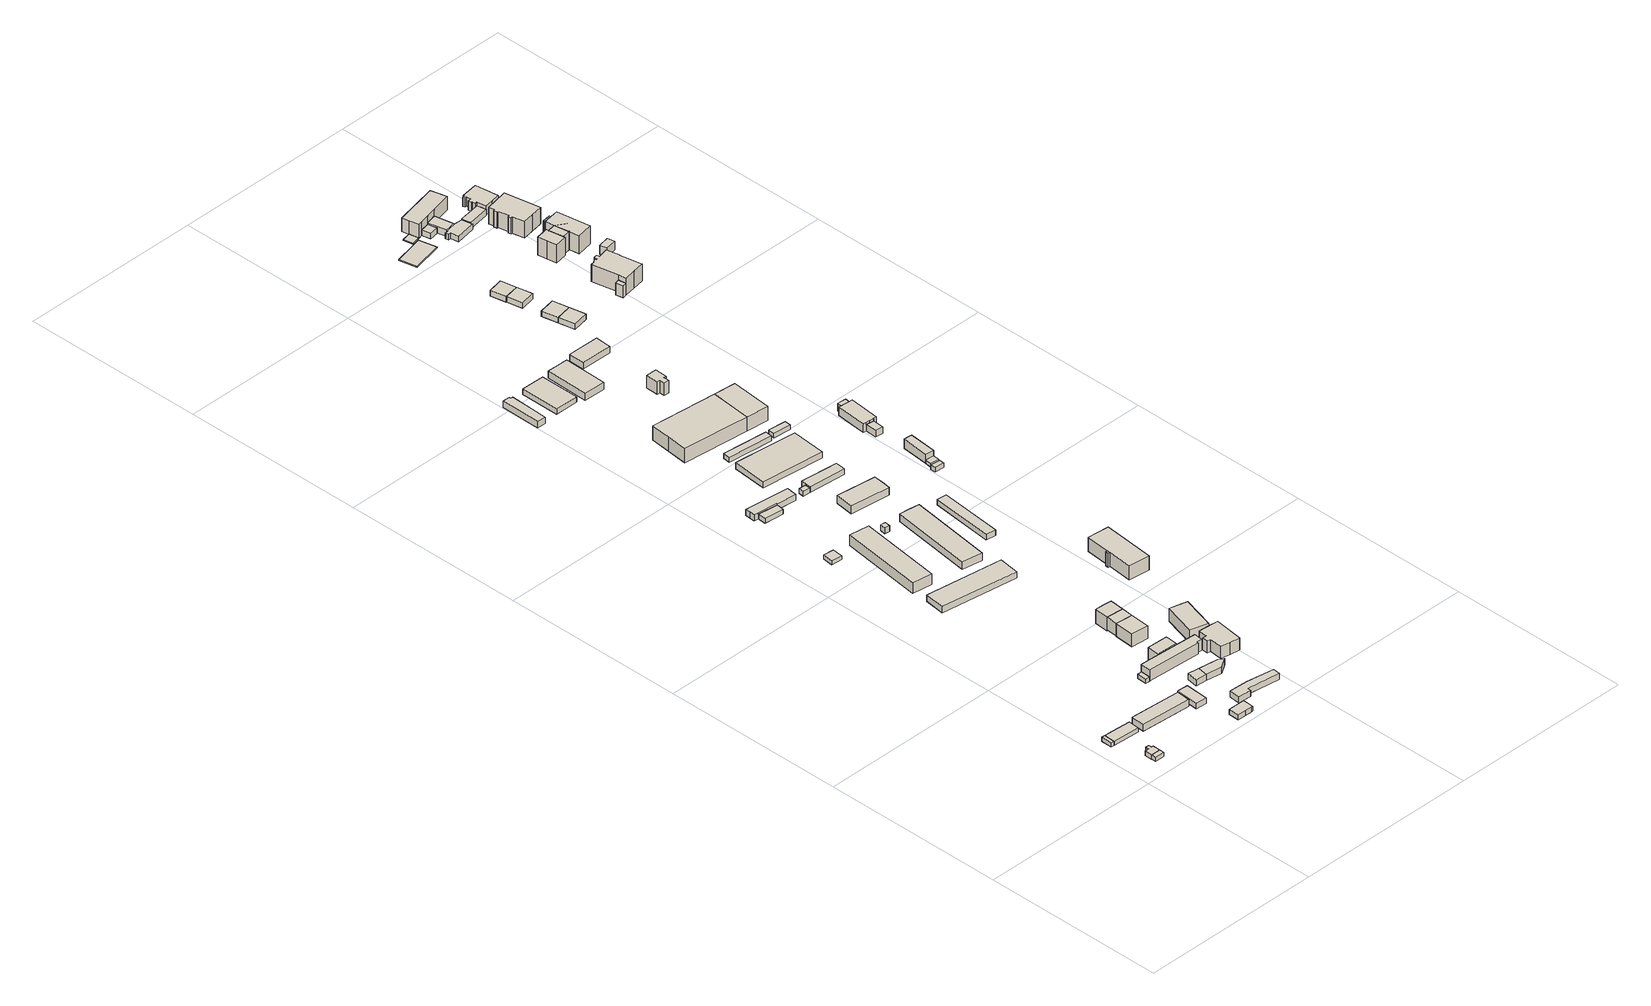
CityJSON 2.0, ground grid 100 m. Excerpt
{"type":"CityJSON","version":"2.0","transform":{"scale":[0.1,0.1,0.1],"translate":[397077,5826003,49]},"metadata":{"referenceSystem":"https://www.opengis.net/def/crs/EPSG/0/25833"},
"CityObjects":{
"building1":{"type":"Building","attributes":{"Gemeindeschluessel":"11000011","BezugspunktDach":"2200","function":"51009_1610","measuredHeight":2.27,"storeysAboveGround":0},"address":[{"country":"Germany","locality":"Berlin"}],"geometry":[{"type":"Solid","lod":"1","boundaries":[[[[0,1,2,3]],[[4,5,6,7]],[[4,7,3,2]],[[5,4,2,1]],[[6,5,1,0]],[[7,6,0,3]]]]}]},
"building2":{"type":"Building","attributes":{"Gemeindeschluessel":"11000011","BezugspunktDach":"2200","function":"51009_1610","measuredHeight":2.31,"storeysAboveGround":0},"address":[{"country":"Germany","locality":"Berlin"}],"geometry":[{"type":"Solid","lod":"1","boundaries":[[[[8,9,10,11]],[[12,13,14,15]],[[12,15,11,10]],[[13,12,10,9]],[[14,13,9,8]],[[15,14,8,11]]]]}]},
"building3":{"type":"Building","attributes":{"Gemeindeschluessel":"11000011","BezugspunktDach":"2200","function":"31001_2143","measuredHeight":2.49,"storeysAboveGround":1},"address":[{"country":"Germany","locality":"Berlin","thoroughfareNumber":"45 (3)","thoroughfareName":"Dorfstraße"}],"geometry":[{"type":"Solid","lod":"1","boundaries":[[[[9,16,17,18,19,20,21,10]],[[22,23,24,25,26,27,28,29]],[[22,29,10,21]],[[23,22,21,20]],[[24,23,20,19]],[[25,24,19,18]],[[26,25,18,17]],[[27,26,17,16]],[[28,27,16,9]],[[29,28,9,10]]]]}]},
"building4":{"type":"Building","attributes":{"Gemeindeschluessel":"11000011","BezugspunktDach":"2200","function":"31001_2143","measuredHeight":2.31,"storeysAboveGround":1},"address":[{"country":"Germany","locality":"Berlin","thoroughfareNumber":"44 (2)","thoroughfareName":"Dorfstraße"}],"geometry":[{"type":"Solid","lod":"1","boundaries":[[[[30,31,32,33,1,0]],[[5,34,35,36,37,6]],[[5,6,0,1]],[[34,5,1,33]],[[35,34,33,32]],[[36,35,32,31]],[[37,36,31,30]],[[6,37,30,0]]]]}]},
"building5":{"type":"Building","attributes":{"Gemeindeschluessel":"11000011","BezugspunktDach":"2200","function":"31001_2143","measuredHeight":3.73,"storeysAboveGround":1},"address":[{"country":"Germany","locality":"Berlin","thoroughfareNumber":"44 (1)","thoroughfareName":"Dorfstraße"}],"geometry":[{"type":"Solid","lod":"1","boundaries":[[[[38,39,40,41,42,43]],[[44,45,46,47,48,49]],[[44,49,43,42]],[[45,44,42,41]],[[46,45,41,40]],[[47,46,40,39]],[[48,47,39,38]],[[49,48,38,43]]]]}]},
"building6":{"type":"Building","attributes":{"Gemeindeschluessel":"11000011","BezugspunktDach":"2200","function":"31001_1010","measuredHeight":3.29,"storeysAboveGround":1},"address":[{"country":"Germany","locality":"Berlin","thoroughfareNumber":"44","thoroughfareName":"Dorfstraße"}],"geometry":[{"type":"Solid","lod":"1","boundaries":[[[[50,51,52,53]],[[54,55,56,57]],[[54,57,53,52]],[[55,54,52,51]],[[56,55,51,50]],[[57,56,50,53]]]]}]},
"building7":{"type":"Building","attributes":{"Gemeindeschluessel":"11000011","BezugspunktDach":"2200","function":"31001_2143","measuredHeight":2.68,"storeysAboveGround":1},"address":[{"country":"Germany","locality":"Berlin","thoroughfareNumber":"45 (2)","thoroughfareName":"Dorfstraße"}],"geometry":[{"type":"Solid","lod":"1","boundaries":[[[[58,59,60,61,62,63,64]],[[65,66,67,68,69,70,71]],[[65,71,64,63]],[[66,65,63,62]],[[67,66,62,61]],[[68,67,61,60]],[[69,68,60,59]],[[70,69,59,58]],[[71,70,58,64]]]]}]},
"building8":{"type":"Building","attributes":{"Gemeindeschluessel":"11000011","BezugspunktDach":"2200","function":"31001_2000","measuredHeight":2.3,"storeysAboveGround":1},"address":[{"country":"Germany","locality":"Berlin","thoroughfareNumber":"43 (4)","thoroughfareName":"Dorfstraße"}],"geometry":[{"type":"Solid","lod":"1","boundaries":[[[[72,73,74,75]],[[76,77,78,79]],[[76,79,75,74]],[[77,76,74,73]],[[78,77,73,72]],[[79,78,72,75]]]]}]},
"building9":{"type":"Building","attributes":{"Gemeindeschluessel":"11000011","BezugspunktDach":"2200","function":"31001_2120","measuredHeight":3.54,"storeysAboveGround":1},"address":[{"country":"Germany","locality":"Berlin","thoroughfareNumber":"43 (3)","thoroughfareName":"Dorfstraße"}],"geometry":[{"type":"Solid","lod":"1","boundaries":[[[[80,81,82,83]],[[84,85,86,87]],[[84,87,83,82]],[[85,84,82,81]],[[86,85,81,80]],[[87,86,80,83]]]]}]},
"building10":{"type":"Building","attributes":{"Gemeindeschluessel":"11000011","BezugspunktDach":"2200","function":"31001_2143","measuredHeight":3.35,"storeysAboveGround":1},"address":[{"country":"Germany","locality":"Berlin","thoroughfareNumber":"45 (1)","thoroughfareName":"Dorfstraße"}],"geometry":[{"type":"Solid","lod":"1","boundaries":[[[[88,89,90,91,92,93,94]],[[95,96,97,98,99,100,101]],[[95,101,94,93]],[[96,95,93,92]],[[97,96,92,91]],[[98,97,91,90]],[[99,98,90,89]],[[100,99,89,88]],[[101,100,88,94]]]]}]},
"building11":{"type":"Building","attributes":{"Gemeindeschluessel":"11000011","BezugspunktDach":"2200","function":"31001_2120","measuredHeight":6.22,"storeysAboveGround":1},"address":[{"country":"Germany","locality":"Berlin","thoroughfareNumber":"43 (1)","thoroughfareName":"Dorfstraße"}],"geometry":[{"type":"Solid","lod":"1","boundaries":[[[[102,103,104,105,106,107,108,109]],[[110,111,112,113,114,115,116,117]],[[110,117,109,108]],[[111,110,108,107]],[[112,111,107,106]],[[113,112,106,105]],[[114,113,105,104]],[[115,114,104,103]],[[116,115,103,102]],[[117,116,102,109]]]]}]},
"building12":{"type":"Building","attributes":{"Gemeindeschluessel":"11000011","BezugspunktDach":"2200","function":"31001_2120","measuredHeight":3.52,"storeysAboveGround":1},"address":[{"country":"Germany","locality":"Berlin","thoroughfareNumber":"43 (2)","thoroughfareName":"Dorfstraße"}],"geometry":[{"type":"Solid","lod":"1","boundaries":[[[[118,119,120,81,80]],[[85,121,122,123,86]],[[85,86,80,81]],[[121,85,81,120]],[[122,121,120,119]],[[123,122,119,118]],[[86,123,118,80]]]]}]},
"building13":{"type":"Building","attributes":{"Gemeindeschluessel":"11000011","BezugspunktDach":"2200","function":"31001_2143","measuredHeight":6.61,"storeysAboveGround":2},"address":[{"country":"Germany","locality":"Berlin","thoroughfareNumber":"42D (1)","thoroughfareName":"Dorfstraße"}],"geometry":[{"type":"Solid","lod":"1","boundaries":[[[[124,125,126,127]],[[128,129,130,131]],[[128,131,127,126]],[[129,128,126,125]],[[130,129,125,124]],[[131,130,124,127]]]]}]},
"building14":{"type":"Building","attributes":{"Gemeindeschluessel":"11000011","BezugspunktDach":"2200","function":"31001_2463","measuredHeight":2.2,"storeysAboveGround":1},"address":[{"country":"Germany","locality":"Berlin","thoroughfareNumber":"2 (3)","thoroughfareName":"Märchenweg"}],"geometry":[{"type":"Solid","lod":"1","boundaries":[[[[132,133,134,135]],[[136,137,138,139]],[[136,139,135,134]],[[137,136,134,133]],[[138,137,133,132]],[[139,138,132,135]]]]}]},
"building15":{"type":"Building","attributes":{"Gemeindeschluessel":"11000011","BezugspunktDach":"2200","function":"31001_1010","measuredHeight":9.11,"storeysAboveGround":2},"address":[{"country":"Germany","locality":"Berlin","thoroughfareNumber":"42B","thoroughfareName":"Dorfstraße"}],"geometry":[{"type":"Solid","lod":"1","boundaries":[[[[140,141,142,143,144]],[[145,146,147,148,149]],[[145,149,144,143]],[[146,145,143,142]],[[147,146,142,141]],[[148,147,141,140]],[[149,148,140,144]]]]}]},
"building16":{"type":"Building","attributes":{"Gemeindeschluessel":"11000011","BezugspunktDach":"2200","function":"31001_2120","measuredHeight":6.55,"storeysAboveGround":1},"address":[{"country":"Germany","locality":"Berlin","thoroughfareNumber":"2 (2)","thoroughfareName":"Märchenweg"}],"geometry":[{"type":"Solid","lod":"1","boundaries":[[[[150,151,152,153,154]],[[155,156,157,158,159]],[[155,159,154,153]],[[156,155,153,152]],[[157,156,152,151]],[[158,157,151,150]],[[159,158,150,154]]]]}]},
"building17":{"type":"Building","attributes":{"Gemeindeschluessel":"11000011","BezugspunktDach":"2200","function":"31001_2120","measuredHeight":3.65,"storeysAboveGround":1},"address":[{"country":"Germany","locality":"Berlin","thoroughfareNumber":"2 (4)","thoroughfareName":"Märchenweg"}],"geometry":[{"type":"Solid","lod":"1","boundaries":[[[[160,161,162,163]],[[164,165,166,167]],[[164,167,163,162]],[[165,164,162,161]],[[166,165,161,160]],[[167,166,160,163]]]]}]},
"building18":{"type":"Building","attributes":{"Gemeindeschluessel":"11000011","BezugspunktDach":"2200","function":"31001_1010","measuredHeight":9.03,"storeysAboveGround":2},"address":[{"country":"Germany","locality":"Berlin","thoroughfareNumber":"42A","thoroughfareName":"Dorfstraße"}],"geometry":[{"type":"Solid","lod":"1","boundaries":[[[[141,168,169,170,143]],[[171,172,173,174,175]],[[171,175,143,170]],[[172,171,170,169]],[[173,172,169,168]],[[174,173,168,141]],[[175,174,141,143]]]]}]},
"building19":{"type":"Building","attributes":{"Gemeindeschluessel":"11000011","BezugspunktDach":"2200","function":"31001_1010","measuredHeight":9.84,"storeysAboveGround":2},"address":[{"country":"Germany","locality":"Berlin","thoroughfareNumber":"42","thoroughfareName":"Dorfstraße"}],"geometry":[{"type":"Solid","lod":"1","boundaries":[[[[168,176,177,178,170]],[[179,180,181,182,183]],[[179,183,170,178]],[[180,179,178,177]],[[181,180,177,176]],[[182,181,176,168]],[[183,182,168,170]]]]}]},
"building20":{"type":"Building","attributes":{"Gemeindeschluessel":"11000011","BezugspunktDach":"2200","function":"31001_1010","measuredHeight":9.7,"storeysAboveGround":1},"address":[{"country":"Germany","locality":"Berlin","thoroughfareNumber":"43","thoroughfareName":"Dorfstraße"}],"geometry":[{"type":"Solid","lod":"1","boundaries":[[[[184,185,186,187,188,189,190,191,192,193]],[[194,195,196,197,198,199,200,201,202,203]],[[194,203,193,192]],[[195,194,192,191]],[[196,195,191,190]],[[197,196,190,189]],[[198,197,189,188]],[[199,198,188,187]],[[200,199,187,186]],[[201,200,186,185]],[[202,201,185,184]],[[203,202,184,193]]]]}]},
"building21":{"type":"Building","attributes":{"Gemeindeschluessel":"11000011","function":"31001_2723"},"address":[{"country":"Germany","locality":"Berlin","thoroughfareNumber":"1 (2)","thoroughfareName":"Märchenweg"}],"children":["building21-1","building21-2"]},
"building21-1":{"type":"BuildingPart","attributes":{"BezugspunktDach":"2200","measuredHeight":3.83,"storeysAboveGround":1},"parents":["building21"],"geometry":[{"type":"MultiSurface","lod":"1","boundaries":[[[204,205,206,207,208,209,210,211,212]],[[213,214,215,216,217,218,219,220,221]],[[213,221,212,211]],[[214,213,211,210]],[[215,214,210,209]],[[216,215,209,208]],[[217,216,208,207]],[[218,217,207,206]],[[219,218,206,205]],[[222,223,205,204]],[[221,220,204,212]],[[220,219,223,222]]]}]},
"building21-2":{"type":"BuildingPart","attributes":{"BezugspunktDach":"2200","measuredHeight":2.65,"storeysAboveGround":1},"parents":["building21"],"geometry":[{"type":"Solid","lod":"1","boundaries":[[[[224,225,223,222,226]],[[220,219,218,227,228]],[[220,228,226,222]],[[218,219,223,225]],[[227,218,225,224]],[[228,227,224,226]],[[219,220,222,223]]]]}]},
"building22":{"type":"Building","attributes":{"Gemeindeschluessel":"11000011","BezugspunktDach":"2200","function":"31001_1010","measuredHeight":9.34,"storeysAboveGround":1},"address":[{"country":"Germany","locality":"Berlin","thoroughfareNumber":"42C, 42D","thoroughfareName":"Dorfstraße"}],"geometry":[{"type":"Solid","lod":"1","boundaries":[[[[229,230,231,232,233]],[[234,235,236,237,238]],[[234,238,233,232]],[[235,234,232,231]],[[236,235,231,230]],[[237,236,230,229]],[[238,237,229,233]]]]}]},
"building23":{"type":"Building","attributes":{"Gemeindeschluessel":"11000011","BezugspunktDach":"2200","function":"31001_2000","measuredHeight":3.2,"storeysAboveGround":1},"address":[{"country":"Germany","locality":"Berlin","thoroughfareNumber":"2 (1)","thoroughfareName":"Märchenweg"}],"geometry":[{"type":"Solid","lod":"1","boundaries":[[[[239,240,241,242]],[[243,244,245,246]],[[243,246,242,241]],[[244,243,241,240]],[[245,244,240,239]],[[246,245,239,242]]]]}]},
"building24":{"type":"Building","attributes":{"Gemeindeschluessel":"11000011","BezugspunktDach":"2200","function":"31001_2000","measuredHeight":3.62,"storeysAboveGround":1},"address":[{"country":"Germany","locality":"Berlin","thoroughfareNumber":"38D (4)","thoroughfareName":"Dorfstraße"}],"geometry":[{"type":"Solid","lod":"1","boundaries":[[[[247,248,249,250,251,252]],[[253,254,255,256,257,258]],[[253,258,252,251]],[[254,253,251,250]],[[255,254,250,249]],[[256,255,249,248]],[[257,256,248,247]],[[258,257,247,252]]]]}]},
"building25":{"type":"Building","attributes":{"Gemeindeschluessel":"11000011","BezugspunktDach":"2200","function":"31001_2143","measuredHeight":5.04,"storeysAboveGround":1},"address":[{"country":"Germany","locality":"Berlin","thoroughfareNumber":"2","thoroughfareName":"Märchenweg"}],"geometry":[{"type":"Solid","lod":"1","boundaries":[[[[259,260,261,262,263]],[[264,265,266,267,268]],[[264,268,263,262]],[[265,264,262,261]],[[266,265,261,260]],[[267,266,260,259]],[[268,267,259,263]]]]}]},
"building26":{"type":"Building","attributes":{"Gemeindeschluessel":"11000011","BezugspunktDach":"2200","function":"31001_2050","measuredHeight":5.05,"storeysAboveGround":1},"address":[{"country":"Germany","locality":"Berlin","thoroughfareNumber":"3","thoroughfareName":"Märchenweg"}],"geometry":[{"type":"Solid","lod":"1","boundaries":[[[[269,270,271,272,273]],[[274,275,276,277,278]],[[274,278,273,272]],[[275,274,272,271]],[[276,275,271,270]],[[277,276,270,269]],[[278,277,269,273]]]]}]},
"building27":{"type":"Building","attributes":{"Gemeindeschluessel":"11000011","function":"31001_2723"},"address":[{"country":"Germany","locality":"Berlin","thoroughfareNumber":"1","thoroughfareName":"Märchenweg"}],"children":["building27-1","building27-2"]},
"building27-1":{"type":"BuildingPart","attributes":{"BezugspunktDach":"2200","measuredHeight":3.87,"storeysAboveGround":1},"parents":["building27"],"geometry":[{"type":"MultiSurface","lod":"1","boundaries":[[[279,280,281,282,283]],[[284,285,286,287,288]],[[284,289,290,291,288,283,282]],[[285,284,282,281]],[[286,285,281,280]],[[287,286,280,279]],[[288,287,279,283]],[[288,291,290,289]]]}]},
"building27-2":{"type":"BuildingPart","attributes":{"BezugspunktDach":"2200","measuredHeight":2.64,"storeysAboveGround":1},"parents":["building27"],"geometry":[{"type":"Solid","lod":"1","boundaries":[[[[291,290,292,293]],[[294,289,288,295]],[[294,295,293,292]],[[289,294,292,290]],[[295,288,291,293]],[[288,289,290,291]]]]}]},
"building28":{"type":"Building","attributes":{"Gemeindeschluessel":"11000011","BezugspunktDach":"2200","function":"31001_2000","measuredHeight":3,"storeysAboveGround":1},"address":[{"country":"Germany","locality":"Berlin","thoroughfareNumber":"38D (3)","thoroughfareName":"Dorfstraße"}],"geometry":[{"type":"Solid","lod":"1","boundaries":[[[[296,297,298,299]],[[300,301,302,303]],[[300,303,299,298]],[[301,300,298,297]],[[302,301,297,296]],[[303,302,296,299]]]]}]},
"building29":{"type":"Building","attributes":{"Gemeindeschluessel":"11000011","BezugspunktDach":"2200","function":"31001_2463","measuredHeight":3.05,"storeysAboveGround":1},"address":[{"country":"Germany","locality":"Berlin","thoroughfareNumber":"40B (1)","thoroughfareName":"Dorfstraße"}],"geometry":[{"type":"Solid","lod":"1","boundaries":[[[[304,305,306,307]],[[308,309,310,311]],[[308,311,307,306]],[[309,308,306,305]],[[310,309,305,304]],[[311,310,304,307]]]]}]},
"building30":{"type":"Building","attributes":{"Gemeindeschluessel":"11000011","BezugspunktDach":"2200","function":"31001_2724","measuredHeight":4.41,"storeysAboveGround":1},"address":[{"country":"Germany","locality":"Berlin","thoroughfareNumber":"1 (3)","thoroughfareName":"Märchenweg"}],"geometry":[{"type":"Solid","lod":"1","boundaries":[[[[312,313,314,315]],[[316,317,318,319]],[[316,319,315,314]],[[317,316,314,313]],[[318,317,313,312]],[[319,318,312,315]]]]}]},
"building31":{"type":"Building","attributes":{"Gemeindeschluessel":"11000011","BezugspunktDach":"2200","function":"31001_2724","measuredHeight":2.92,"storeysAboveGround":1},"address":[{"country":"Germany","locality":"Berlin","thoroughfareNumber":"1 (5)","thoroughfareName":"Märchenweg"}],"geometry":[{"type":"Solid","lod":"1","boundaries":[[[[320,321,322,323]],[[324,325,326,327]],[[324,327,323,322]],[[325,324,322,321]],[[326,325,321,320]],[[327,326,320,323]]]]}]},
"building32":{"type":"Building","attributes":{"Gemeindeschluessel":"11000011","function":"31001_1010"},"address":[{"country":"Germany","locality":"Berlin","thoroughfareNumber":"41, 41A","thoroughfareName":"Dorfstraße"}],"children":["building32-1","building32-2"]},
"building32-1":{"type":"BuildingPart","attributes":{"BezugspunktDach":"2200","measuredHeight":7.97,"storeysAboveGround":2},"parents":["building32"],"geometry":[{"type":"MultiSurface","lod":"1","boundaries":[[[328,329,330,331,332,333]],[[334,335,336,337,338,339]],[[334,339,333,332]],[[335,334,332,334,335,331]],[[336,335,331,330]],[[337,336,330,329]],[[338,337,329,328]],[[339,338,328,333]]]}]},
"building32-2":{"type":"BuildingPart","attributes":{"BezugspunktDach":"2200","measuredHeight":7.93,"storeysAboveGround":2},"parents":["building32"],"geometry":[{"type":"Solid","lod":"1","boundaries":[[[[332,331,340,341]],[[342,335,334,343]],[[342,343,341,340]],[[335,342,340,331]],[[343,334,332,341]],[[335,331,332,334]]]]}]},
"building33":{"type":"Building","attributes":{"Gemeindeschluessel":"11000011","function":"31001_2724"},"address":[{"country":"Germany","locality":"Berlin","thoroughfareNumber":"1 (1)","thoroughfareName":"Märchenweg"}],"children":["building33-1","building33-2"]},
"building33-1":{"type":"BuildingPart","attributes":{"BezugspunktDach":"2200","measuredHeight":10.53,"storeysAboveGround":2},"parents":["building33"],"geometry":[{"type":"MultiSurface","lod":"1","boundaries":[[[344,345,346,347,348]],[[349,350,351,352,353]],[[350,349,347,346]],[[351,350,346,345]],[[352,351,345,344]],[[353,352,344,348]],[[349,354,355,347]],[[353,348,355,354]]]}]},
"building33-2":{"type":"BuildingPart","attributes":{"BezugspunktDach":"2200","measuredHeight":10.54,"storeysAboveGround":2},"parents":["building33"],"geometry":[{"type":"MultiSurface","lod":"1","boundaries":[[[348,355,347,356,357,358]],[[359,360,349,354,353,361]],[[359,361,358,357]],[[360,359,357,356]],[[349,360,356,347]],[[353,354,355,354,353,348]],[[361,353,348,358]],[[354,349,347,355]]]}]},
"building34":{"type":"Building","attributes":{"Gemeindeschluessel":"11000011","BezugspunktDach":"2200","function":"31001_2000","measuredHeight":5.08,"storeysAboveGround":1},"address":[{"country":"Germany","locality":"Berlin","thoroughfareNumber":"38D (2)","thoroughfareName":"Dorfstraße"}],"geometry":[{"type":"Solid","lod":"1","boundaries":[[[[362,363,364,365,366]],[[367,368,369,370,371]],[[367,371,366,365]],[[368,367,365,364]],[[369,368,364,363]],[[370,369,363,362]],[[371,370,362,366]]]]}]},
"building35":{"type":"Building","attributes":{"Gemeindeschluessel":"11000011","BezugspunktDach":"2200","function":"31001_2724","measuredHeight":2.92,"storeysAboveGround":1},"address":[{"country":"Germany","locality":"Berlin","thoroughfareNumber":"1 (4)","thoroughfareName":"Märchenweg"}],"geometry":[{"type":"Solid","lod":"1","boundaries":[[[[372,373,374,375]],[[376,377,378,379]],[[376,379,375,374]],[[377,376,374,373]],[[378,377,373,372]],[[379,378,372,375]]]]}]},
"building36":{"type":"Building","attributes":{"name":"Kapelle","Gemeindeschluessel":"11000011","BezugspunktDach":"2200","function":"31001_3043","measuredHeight":6.95,"storeysAboveGround":1},"address":[{"country":"Germany","locality":"Berlin","thoroughfareNumber":"39 (1)","thoroughfareName":"Dorfstraße"}],"geometry":[{"type":"Solid","lod":"1","boundaries":[[[[380,381,382,383,384,385,386,387]],[[388,389,390,391,392,393,394,395]],[[388,395,387,386]],[[389,388,386,385]],[[390,389,385,384]],[[391,390,384,383]],[[392,391,383,382]],[[393,392,382,381]],[[394,393,381,380]],[[395,394,380,387]]]]}]},
"building37":{"type":"Building","attributes":{"Gemeindeschluessel":"11000011","BezugspunktDach":"2200","function":"31001_2463","measuredHeight":2.53,"storeysAboveGround":1},"address":[{"country":"Germany","locality":"Berlin","thoroughfareNumber":"40A (4)","thoroughfareName":"Dorfstraße"}],"geometry":[{"type":"Solid","lod":"1","boundaries":[[[[396,397,398,399]],[[400,401,402,403]],[[400,403,399,398]],[[401,400,398,397]],[[402,401,397,396]],[[403,402,396,399]]]]}]},
"building38":{"type":"Building","attributes":{"Gemeindeschluessel":"11000011","BezugspunktDach":"2200","function":"31001_2463","measuredHeight":2.21,"storeysAboveGround":1},"address":[{"country":"Germany","locality":"Berlin","thoroughfareNumber":"40A (3)","thoroughfareName":"Dorfstraße"}],"geometry":[{"type":"Solid","lod":"1","boundaries":[[[[404,405,406,407]],[[408,409,410,411]],[[408,411,407,406]],[[409,408,406,405]],[[410,409,405,404]],[[411,410,404,407]]]]}]},
"building39":{"type":"Building","attributes":{"Gemeindeschluessel":"11000011","BezugspunktDach":"2200","function":"31001_2010","measuredHeight":4.33,"storeysAboveGround":1},"address":[{"country":"Germany","locality":"Berlin","thoroughfareNumber":"38D","thoroughfareName":"Dorfstraße"}],"geometry":[{"type":"Solid","lod":"1","boundaries":[[[[412,413,414,415,416]],[[417,418,419,420,421]],[[417,421,416,415]],[[418,417,415,414]],[[419,418,414,413]],[[420,419,413,412]],[[421,420,412,416]]]]}]},
"building40":{"type":"Building","attributes":{"Gemeindeschluessel":"11000011","BezugspunktDach":"2200","function":"31001_2724","measuredHeight":5.92,"storeysAboveGround":1},"address":[{"country":"Germany","locality":"Berlin","thoroughfareNumber":"40A (2)","thoroughfareName":"Dorfstraße"}],"geometry":[{"type":"Solid","lod":"1","boundaries":[[[[422,423,424,425,426]],[[427,428,429,430,431]],[[427,431,426,425]],[[428,427,425,424]],[[429,428,424,423]],[[430,429,423,422]],[[431,430,422,426]]]]}]},
"building41":{"type":"Building","attributes":{"Gemeindeschluessel":"11000011","function":"31001_2724"},"address":[{"country":"Germany","locality":"Berlin","thoroughfareNumber":"40 (2)","thoroughfareName":"Dorfstraße"}],"children":["building41-1","building41-2","building41-3"]},
"building41-1":{"type":"BuildingPart","attributes":{"BezugspunktDach":"2200","measuredHeight":5.07,"storeysAboveGround":1},"parents":["building41"],"geometry":[{"type":"MultiSurface","lod":"1","boundaries":[[[432,433,434,435,436,437,438,439,440,441]],[[442,443,444,445,446,447,448,449,450,451]],[[442,451,441,440]],[[452,453,454,442,440,439]],[[455,452,443,439,438]],[[445,444,455,438,437]],[[446,445,437,436]],[[447,446,436,435]],[[448,447,435,434]],[[456,457,434,433]],[[458,456,449,433,432]],[[451,450,432,441]],[[443,454,453,452]],[[444,443,452,455]],[[449,448,457,456]],[[450,449,456,458]]]}]},
"building41-2":{"type":"BuildingPart","attributes":{"BezugspunktDach":"2200","measuredHeight":3.57,"storeysAboveGround":1},"parents":["building41"],"geometry":[{"type":"MultiSurface","lod":"1","boundaries":[[[459,457,458,460]],[[450,448,461,462]],[[450,462,460,458]],[[461,448,457,459]],[[462,461,459,460]],[[448,449,456,457]],[[450,458,456,449]]]}]},
"building41-3":{"type":"BuildingPart","attributes":{"BezugspunktDach":"2200","measuredHeight":4.33,"storeysAboveGround":1},"parents":["building41"],"geometry":[{"type":"MultiSurface","lod":"1","boundaries":[[[455,463,464,453]],[[465,466,444,454]],[[465,454,453,464]],[[466,465,464,463]],[[444,466,463,455]],[[454,467,443,452,453]],[[444,455,452,443]]]}]},
"building42":{"type":"Building","attributes":{"Gemeindeschluessel":"11000011","BezugspunktDach":"2200","function":"31001_1010","measuredHeight":2.99,"storeysAboveGround":2},"address":[{"country":"Germany","locality":"Berlin","thoroughfareNumber":"38","thoroughfareName":"Dorfstraße"}],"geometry":[{"type":"Solid","lod":"1","boundaries":[[[[468,469,470,471]],[[472,473,474,475]],[[472,475,471,470]],[[473,472,470,469]],[[474,473,469,468]],[[475,474,468,471]]]]}]},
"building43":{"type":"Building","attributes":{"Gemeindeschluessel":"11000011","BezugspunktDach":"2200","function":"31001_1010","measuredHeight":3.01,"storeysAboveGround":2},"address":[{"country":"Germany","locality":"Berlin","thoroughfareNumber":"37D","thoroughfareName":"Dorfstraße"}],"geometry":[{"type":"Solid","lod":"1","boundaries":[[[[471,470,476,477]],[[478,472,475,479]],[[478,479,477,476]],[[472,478,476,470]],[[475,472,470,471]],[[479,475,471,477]]]]}]},
"building44":{"type":"Building","attributes":{"Gemeindeschluessel":"11000011","BezugspunktDach":"2200","function":"31001_1010","measuredHeight":2.99,"storeysAboveGround":2},"address":[{"country":"Germany","locality":"Berlin","thoroughfareNumber":"37C","thoroughfareName":"Dorfstraße"}],"geometry":[{"type":"Solid","lod":"1","boundaries":[[[[480,481,482,483]],[[484,485,486,487]],[[484,487,483,482]],[[485,484,482,481]],[[486,485,481,480]],[[487,486,480,483]]]]}]},
"building45":{"type":"Building","attributes":{"Gemeindeschluessel":"11000011","BezugspunktDach":"2200","function":"31001_1010","measuredHeight":3.01,"storeysAboveGround":2},"address":[{"country":"Germany","locality":"Berlin","thoroughfareNumber":"37B","thoroughfareName":"Dorfstraße"}],"geometry":[{"type":"Solid","lod":"1","boundaries":[[[[483,482,488,489]],[[490,491,492,493]],[[490,493,489,488]],[[491,490,488,482]],[[492,491,482,483]],[[493,492,483,489]]]]}]},
"building46":{"type":"Building","attributes":{"Gemeindeschluessel":"11000011","BezugspunktDach":"2200","function":"31001_2143","measuredHeight":0.522,"storeysAboveGround":1},"address":[{"country":"Germany","locality":"Berlin","thoroughfareNumber":"36 (5)","thoroughfareName":"Dorfstraße"}],"geometry":[{"type":"Solid","lod":"1","boundaries":[[[[494,495,496,497,498]],[[499,500,501,502,503]],[[499,503,498,497]],[[500,499,497,496]],[[501,500,496,495]],[[502,501,495,494]],[[503,502,494,498]]]]}]},
"building47":{"type":"Building","attributes":{"Gemeindeschluessel":"11000011","BezugspunktDach":"2200","function":"31001_2143","measuredHeight":3,"storeysAboveGround":1},"address":[{"country":"Germany","locality":"Berlin","thoroughfareNumber":"36 (4)","thoroughfareName":"Dorfstraße"}],"geometry":[{"type":"Solid","lod":"1","boundaries":[[[[504,505,506,507]],[[508,509,510,511]],[[508,511,507,506]],[[509,508,506,505]],[[510,509,505,504]],[[511,510,504,507]]]]}]},
"building48":{"type":"Building","attributes":{"Gemeindeschluessel":"11000011","BezugspunktDach":"2200","function":"31001_2143","measuredHeight":4.34,"storeysAboveGround":1},"address":[{"country":"Germany","locality":"Berlin","thoroughfareNumber":"36 (3)","thoroughfareName":"Dorfstraße"}],"geometry":[{"type":"Solid","lod":"1","boundaries":[[[[512,513,514,515,516,517,518]],[[519,520,521,522,523,524,525]],[[519,525,518,517]],[[520,519,517,516]],[[521,520,516,515]],[[522,521,515,514]],[[523,522,514,513]],[[524,523,513,512]],[[525,524,512,518]]]]}]},
"building49":{"type":"Building","attributes":{"Gemeindeschluessel":"11000011","function":"31001_3060"},"address":[{"country":"Germany","locality":"Berlin","thoroughfareNumber":"35 (3)","thoroughfareName":"Dorfstraße"}],"children":["building49-1","building49-2"]},
"building49-1":{"type":"BuildingPart","attributes":{"BezugspunktDach":"2200","measuredHeight":9.57,"storeysAboveGround":2},"parents":["building49"],"geometry":[{"type":"MultiSurface","lod":"1","boundaries":[[[526,527,528,529,530,531,532,533]],[[534,535,536,508,511,537,538,539]],[[534,539,533,532]],[[535,534,532,531]],[[536,535,531,530]],[[508,536,530,529]],[[511,508,529,528]],[[537,511,528,527]],[[540,541,527,526]],[[539,538,526,533]],[[538,537,541,540]]]}]},
"building49-2":{"type":"BuildingPart","attributes":{"BezugspunktDach":"2200","measuredHeight":0.539,"storeysAboveGround":2},"parents":["building49"],"geometry":[{"type":"Solid","lod":"1","boundaries":[[[[542,543,541,540,544]],[[545,546,547,548,549]],[[545,549,544,540]],[[546,545,540,538,537,541]],[[547,546,541,543]],[[548,547,543,542]],[[549,548,542,544]],[[541,537,538,540]]]]}]},
"building50":{"type":"Building","attributes":{"Gemeindeschluessel":"11000011","BezugspunktDach":"2200","function":"31001_2143","measuredHeight":3.11,"storeysAboveGround":1},"address":[{"country":"Germany","locality":"Berlin","thoroughfareNumber":"36 (7)","thoroughfareName":"Dorfstraße"}],"geometry":[{"type":"Solid","lod":"1","boundaries":[[[[550,551,552,553,554,555,556,557,558,559]],[[560,561,562,563,564,565,566,567,568,569]],[[560,569,559,558]],[[561,560,558,557]],[[562,561,557,556]],[[563,562,556,555]],[[564,563,555,554]],[[565,564,554,553]],[[566,565,553,552]],[[567,566,552,551]],[[568,567,551,550]],[[569,568,550,559]]]]}]},
"building51":{"type":"Building","attributes":{"Gemeindeschluessel":"11000011","function":"31001_3044"},"address":[{"country":"Germany","locality":"Berlin","thoroughfareNumber":"38A, 38B","thoroughfareName":"Dorfstraße"}],"children":["building51-1","building51-2","building51-3"]},
"building51-1":{"type":"BuildingPart","attributes":{"BezugspunktDach":"2200","measuredHeight":12.43,"storeysAboveGround":1},"parents":["building51"],"geometry":[{"type":"MultiSurface","lod":"1","boundaries":[[[570,571,572,573,574,575,576,577,578,579,580,581,582,583,584,585,586,587,588,589]],[[590,591,592,593,594,595,596,597,598,599,600,601,602,603,604,605,606,607,608,609]],[[590,609,589,588]],[[591,590,588,587]],[[592,591,587,586]],[[593,592,586,585]],[[594,593,585,584]],[[595,594,584,583]],[[596,595,583,582]],[[597,596,582,581]],[[598,597,581,580]],[[599,598,580,579]],[[600,599,579,578]],[[601,610,611,600,578,577]],[[602,601,577,576],[602,612,610,601]],[[613,612,602,576,575]],[[604,603,575,574]],[[605,604,574,573]],[[606,605,573,572]],[[607,606,572,571]],[[608,607,571,570],[608,614,615,607]],[[609,608,570,589]],[[600,611,610,601]],[[612,602,601,610]],[[616,603,602,612,613]],[[614,608,607,615]]]}]},
"building51-2":{"type":"BuildingPart","attributes":{"BezugspunktDach":"2200","measuredHeight":6.76,"storeysAboveGround":1},"parents":["building51"],"geometry":[{"type":"Solid","lod":"1","boundaries":[[[[617,615,614,618]],[[608,607,619,620]],[[608,620,618,614]],[[619,607,615,617]],[[620,619,617,618]],[[607,608,614,615]]]]}]},
"building51-3":{"type":"BuildingPart","attributes":{"BezugspunktDach":"2200","measuredHeight":6.76,"storeysAboveGround":1},"parents":["building51"],"geometry":[{"type":"MultiSurface","lod":"1","boundaries":[[[612,613,621,622,611,610]],[[600,623,624,603,602,601]],[[623,600,611,622]],[[624,623,622,621]],[[603,624,621,613]],[[600,601,610,611]],[[602,603,613,612,625]],[[602,612,610,601]]]}]},
"building52":{"type":"Building","attributes":{"Gemeindeschluessel":"11000011","function":"31001_3041"},"address":[{"country":"Germany","locality":"Berlin","thoroughfareNumber":"37A","thoroughfareName":"Dorfstraße"}],"children":["building52-1","building52-2","building52-3"]},
"building52-1":{"type":"BuildingPart","attributes":{"BezugspunktDach":"2200","measuredHeight":12.52,"storeysAboveGround":2},"parents":["building52"],"geometry":[{"type":"Solid","lod":"1","boundaries":[[[[626,627,628,629,630,631,632,633,634]],[[635,636,637,638,639,640,641,642,643]],[[635,643,634,633]],[[636,635,633,632]],[[637,636,632,631]],[[638,637,631,630]],[[639,638,630,629]],[[640,639,629,628]],[[641,640,628,627]],[[642,641,627,626]],[[643,642,626,634]]]]}]},
"building52-2":{"type":"BuildingPart","attributes":{"BezugspunktDach":"2200","measuredHeight":12.52,"storeysAboveGround":2},"parents":["building52"],"geometry":[{"type":"MultiSurface","lod":"1","boundaries":[[[644,645,627,646,626,647]],[[642,648,641,649,650,651]],[[642,651,647,626]],[[648,642,626,646]],[[641,648,646,627]],[[649,641,627,645]],[[652,653,645,644]],[[651,654,655,652,644,647]],[[650,649,653,652]],[[656,655,654,651]],[[650,652,655,656]]]}]},
"building52-3":{"type":"BuildingPart","attributes":{"BezugspunktDach":"2200","measuredHeight":12.39,"storeysAboveGround":2},"parents":["building52"],"geometry":[{"type":"MultiSurface","lod":"1","boundaries":[[[657,658,659,660,653,655,654,661,662]],[[663,651,656,649,664,665,666,667,668]],[[663,668,662,661]],[[651,663,661,654]],[[664,649,653,660]],[[665,664,660,659]],[[666,665,659,658]],[[667,666,658,657]],[[668,667,657,662]],[[656,651,654,655]],[[649,669,650,652,653]],[[656,655,652,650]]]}]},
"building53":{"type":"Building","attributes":{"Gemeindeschluessel":"11000011","BezugspunktDach":"2200","function":"31001_2143","measuredHeight":3.68,"storeysAboveGround":1},"address":[{"country":"Germany","locality":"Berlin","thoroughfareNumber":"36 (1)","thoroughfareName":"Dorfstraße"}],"geometry":[{"type":"Solid","lod":"1","boundaries":[[[[670,671,672,673,674,675,676]],[[677,678,679,680,681,682,683]],[[677,683,676,675]],[[678,677,675,674]],[[679,678,674,673]],[[680,679,673,672]],[[681,680,672,671]],[[682,681,671,670]],[[683,682,670,676]]]]}]},
"building54":{"type":"Building","attributes":{"Gemeindeschluessel":"11000011","BezugspunktDach":"2200","function":"51009_1610","measuredHeight":5.82,"storeysAboveGround":0},"address":[{"country":"Germany","locality":"Berlin"}],"geometry":[{"type":"Solid","lod":"1","boundaries":[[[[684,685,686,687,688]],[[689,690,691,692,693]],[[689,693,688,687]],[[690,689,687,686]],[[691,690,686,685]],[[692,691,685,684]],[[693,692,684,688]]]]}]},
"building55":{"type":"Building","attributes":{"name":"Kindertagesstätte","Gemeindeschluessel":"11000011","BezugspunktDach":"2200","function":"31001_3065","measuredHeight":11.14,"storeysAboveGround":1},"address":[{"country":"Germany","locality":"Berlin","thoroughfareNumber":"37","thoroughfareName":"Dorfstraße"}],"geometry":[{"type":"Solid","lod":"1","boundaries":[[[[694,695,696,697,698,699,700,701,702,703,704,705,706,707]],[[708,709,710,711,712,713,714,715,716,717,718,719,720,721]],[[708,721,707,706]],[[709,708,706,705]],[[710,709,705,704]],[[711,710,704,703]],[[712,711,703,702]],[[713,712,702,701]],[[714,713,701,700]],[[715,714,700,699]],[[716,715,699,698]],[[717,716,698,697]],[[718,717,697,696]],[[719,718,696,695]],[[720,719,695,694]],[[721,720,694,707]]]]}]},
"building56":{"type":"Building","attributes":{"Gemeindeschluessel":"11000011","BezugspunktDach":"2200","function":"51009_1610","measuredHeight":7.96,"storeysAboveGround":0},"address":[{"country":"Germany","locality":"Berlin"}],"geometry":[{"type":"Solid","lod":"1","boundaries":[[[[722,723,724,725]],[[726,727,728,729]],[[726,729,725,724]],[[727,726,724,723]],[[728,727,723,722]],[[729,728,722,725]]]]}]},
"building57":{"type":"Building","attributes":{"Gemeindeschluessel":"11000011","BezugspunktDach":"2200","function":"31001_1010","measuredHeight":7.88,"storeysAboveGround":1},"address":[{"country":"Germany","locality":"Berlin","thoroughfareNumber":"36","thoroughfareName":"Dorfstraße"}],"geometry":[{"type":"Solid","lod":"1","boundaries":[[[[730,731,732,733,734,735,736,737,738,739,740,741,742,743,744,745]],[[746,747,748,749,750,751,752,753,754,755,756,757,758,759,760,761]],[[746,761,745,744]],[[747,746,744,743]],[[748,747,743,742]],[[749,748,742,741]],[[750,749,741,740]],[[751,750,740,739]],[[752,751,739,738]],[[753,752,738,737]],[[754,753,737,736]],[[755,754,736,735]],[[756,755,735,734]],[[757,756,734,733]],[[758,757,733,732]],[[759,758,732,731]],[[760,759,731,730]],[[761,760,730,745]]]]}]}
},
"vertices":[
[82,293,43],[85,354,43],[68,355,43],[65,294,43],[68,355,20],[85,354,20],[82,293,20],[65,294,20],
[175,73,47],[176,98,47],[123,98,47],[123,72,47],[123,98,24],[176,98,24],[175,73,24],[123,72,24],
[176,140,47],[165,140,47],[167,157,47],[148,158,47],[148,140,47],[124,139,47],[124,139,22],[148,140,22],[148,158,22],[167,157,22],[165,140,22],[176,140,22],[176,98,22],[123,98,22],
[231,285,43],[235,345,43],[108,353,43],[98,353,43],[98,353,20],[108,353,20],[235,345,20],[231,285,20],
[523,253,61],[528,328,61],[517,328,61],[255,344,61],[252,344,61],[247,270,61],[252,344,24],[255,344,24],[517,328,24],[528,328,24],[523,253,24],[247,270,24],
[579,198,68],[587,324,68],[528,328,68],[519,202,68],[528,328,38],[587,324,38],[579,198,38],[519,202,38],
[637,8,67],[675,7,67],[682,7,67],[683,51,67],[683,66,67],[591,67,67],[589,8,67],[591,67,40],[683,66,40],[683,51,40],[682,7,40],[675,7,40],[637,8,40],[589,8,40],
[530,505,52],[533,558,52],[509,559,52],[506,506,52],[509,559,29],[533,558,29],[530,505,29],[506,506,29],
[701,316,74],[709,371,74],[649,380,74],[640,321,74],[649,380,39],[709,371,39],[701,316,39],[640,321,39],
[755,92,73],[756,112,73],[935,87,73],[940,126,73],[790,149,73],[687,154,73],[682,95,73],[687,154,39],[790,149,39],[940,126,39],[935,87,39],[756,112,39],[755,92,39],[682,95,39],
[828,488,92],[829,499,92],[858,497,92],[862,543,92],[594,558,92],[533,561,92],[533,558,92],[530,505,92],[533,558,30],[533,561,30],[594,558,30],[862,543,30],[858,497,30],[829,499,30],[828,488,30],[530,505,30],
[788,304,74],[842,339,74],[818,357,74],[818,357,39],[842,339,39],[788,304,39],
[752,553,97],[755,618,97],[642,622,97],[640,557,97],[642,622,31],[755,618,31],[752,553,31],[640,557,31],
[246,2152,26],[251,2209,26],[193,2215,26],[186,2158,26],[193,2215,4],[251,2209,4],[246,2152,4],[186,2158,4],
[750,730,104],[757,835,104],[711,839,104],[665,843,104],[657,738,104],[665,843,32],[711,839,32],[757,835,32],[750,730,32],[657,738,32],
[387,1726,70],[448,2180,70],[394,2187,70],[340,2195,70],[278,1741,70],[340,2195,11],[394,2187,11],[448,2180,11],[387,1726,11],[278,1741,11],
[684,1484,49],[699,1596,49],[280,1653,49],[264,1543,49],[280,1653,13],[699,1596,13],[684,1484,13],[264,1543,13],
[762,897,104],[716,901,104],[670,906,104],[670,906,33],[716,901,33],[762,897,33],[757,835,33],[665,843,33],
[768,976,104],[722,980,104],[677,983,104],[677,983,25],[722,980,25],[768,976,25],[762,897,25],[670,906,25],
[875,458,103],[868,387,103],[920,379,103],[973,372,103],[994,529,103],[939,533,103],[885,537,103],[879,488,103],[857,491,103],[855,460,103],[857,491,35],[879,488,35],[885,537,35],[939,533,35],[994,529,35],[973,372,35],[920,379,35],[868,387,35],[875,458,35],[855,460,35],
[203,2631,40],[310,2619,40],[310,2618,40],[418,2607,40],[421,2635,40],[425,2664,40],[182,2689,40],[180,2661,40],[177,2633,40],[180,2661,6],[182,2689,6],[425,2664,6],[421,2635,6],[418,2607,6],[310,2618,6],[310,2619,6],[203,2631,6],[177,2633,6],[203,2631,33],[310,2619,33],
[305,2576,33],[310,2618,33],[200,2587,33],[305,2576,6],[200,2587,6],
[952,544,104],[1004,727,104],[957,739,104],[911,752,104],[861,573,104],[911,752,31],[957,739,31],[1004,727,31],[952,544,31],[861,573,31],
[538,2137,45],[543,2167,45],[515,2171,45],[510,2141,45],[515,2171,13],[543,2167,13],[538,2137,13],[510,2141,13],
[53,3816,38],[58,4026,38],[46,4027,38],[45,4036,38],[8,4037,38],[5,3818,38],[8,4037,2],[45,4036,2],[46,4027,2],[58,4026,2],[53,3816,2],[5,3818,2],
[670,1686,56],[733,2141,56],[678,2149,56],[623,2156,56],[560,1703,56],[623,2156,13],[678,2149,13],[733,2141,13],[670,1686,13],[560,1703,13],
[731,2327,57],[737,2376,57],[742,2426,57],[525,2452,57],[513,2352,57],[525,2452,13],[742,2426,13],[737,2376,13],[731,2327,13],[513,2352,13],
[705,2580,43],[707,2607,43],[709,2634,43],[505,2654,43],[500,2596,43],[505,2654,11],[709,2634,11],[707,2607,11],[705,2580,11],[500,2596,11],[502,2626,11],[502,2626,37],[500,2596,37],
[462,2628,37],[460,2599,37],[462,2628,11],[460,2599,11],
[262,3824,36],[262,4036,36],[135,4038,36],[134,3825,36],[135,4038,6],[262,4036,6],[262,3824,6],[134,3825,6],
[840,1767,52],[874,2108,52],[822,2113,52],[785,1773,52],[822,2113,21],[874,2108,21],[840,1767,21],[785,1773,21],
[722,2735,47],[740,2923,47],[395,2959,47],[378,2770,47],[395,2959,12],[740,2923,12],[722,2735,12],[378,2770,12],
[656,2989,40],[660,3027,40],[414,3051,40],[410,3014,40],[414,3051,11],[660,3027,11],[656,2989,11],[410,3014,11],
[1126,1085,108],[1153,1366,108],[1036,1378,108],[1024,1245,108],[1023,1229,108],[1010,1096,108],[1023,1229,29],[1024,1245,29],[1036,1378,29],[1153,1366,29],[1126,1085,29],[1010,1096,29],
[1014,1246,108],[1012,1230,108],[1014,1246,29],[1012,1230,29],
[753,3106,93],[763,3218,93],[773,3330,93],[653,3341,93],[632,3118,93],[653,3341,12],[773,3330,12],[763,3218,12],[753,3106,12],[632,3118,12],[643,3230,12],[643,3230,93],
[290,3375,93],[279,3264,93],[268,3153,93],[279,3264,12],[290,3375,12],[268,3153,12],
[413,3800,48],[417,4036,48],[359,4037,48],[300,4038,48],[294,3801,48],[300,4038,9],[359,4037,9],[417,4036,9],[413,3800,9],[294,3801,9],
[774,2986,39],[777,3019,39],[682,3030,39],[678,2996,39],[682,3030,13],[777,3019,13],[774,2986,13],[678,2996,13],
[560,3593,88],[559,3565,88],[588,3565,88],[588,3594,88],[603,3593,88],[604,3660,88],[545,3661,88],[544,3593,88],[545,3661,18],[604,3660,18],[603,3593,18],[588,3594,18],[588,3565,18],[559,3565,18],[560,3593,18],[544,3593,18],
[1038,2283,51],[1039,2309,51],[987,2314,51],[986,2286,51],[987,2314,26],[1039,2309,26],[1038,2283,26],[986,2286,26],
[1043,2317,50],[1046,2354,50],[1001,2358,50],[996,2322,50],[1001,2358,28],[1046,2354,28],[1043,2317,28],[996,2322,28],
[625,3969,48],[626,4011,48],[628,4054,48],[457,4056,48],[455,3971,48],[457,4056,10],[628,4054,10],[626,4011,10],[625,3969,10],[455,3971,10],
[1046,2354,80],[1059,2504,80],[1037,2506,80],[1015,2507,80],[1001,2358,80],[1015,2507,29],[1037,2506,29],[1059,2504,29],[1046,2354,29],[1001,2358,29],
[993,2724,72],[1015,2721,72],[1036,2719,72],[1036,2722,72],[1056,2720,72],[1071,2886,72],[1055,2887,72],[1031,2889,72],[991,2892,72],[975,2725,72],[991,2892,25],[1031,2889,25],[1055,2887,25],[1071,2886,25],[1056,2720,25],[1036,2722,25],[1036,2719,25],[1015,2721,25],[993,2724,25],[975,2725,25],[1031,2889,68],[1010,2891,68],[1010,2891,25],[1055,2887,68],[1015,2721,61],[1036,2719,61],[993,2724,61],
[1032,2658,61],[989,2661,61],[1032,2658,25],[989,2661,25],
[1058,2915,68],[1012,2919,68],[1012,2919,25],[1058,2915,25],[1017,2890,25],
[626,4186,58],[714,4203,58],[697,4292,58],[609,4274,58],[697,4292,28],[714,4203,28],[626,4186,28],[609,4274,28],
[680,4380,58],[592,4363,58],[680,4380,28],[592,4363,28],
[576,4464,58],[658,4480,58],[642,4566,58],[559,4550,58],[642,4566,28],[658,4480,28],[576,4464,28],[559,4550,28],
[625,4651,58],[542,4635,58],[625,4651,27],[642,4566,27],[559,4550,27],[542,4635,27],
[469,5020,30],[635,5057,30],[614,5154,30],[571,5144,30],[449,5115,30],[571,5144,25],[614,5154,25],[635,5057,25],[469,5020,25],[449,5115,25],
[653,5113,67],[702,5122,67],[693,5171,67],[643,5161,67],[693,5171,37],[702,5122,37],[653,5113,37],[643,5161,37],
[702,5122,76],[713,5073,76],[741,5078,76],[769,5083,76],[749,5184,76],[721,5178,76],[693,5171,76],[721,5178,39],[749,5184,39],[769,5083,39],[741,5078,39],[713,5073,39],[702,5122,39],[693,5171,39],
[609,5206,113],[620,5155,113],[643,5161,113],[693,5171,113],[749,5184,113],[859,5211,113],[838,5296,113],[601,5245,113],[838,5296,37],[859,5211,37],[749,5184,37],[620,5155,37],[609,5206,37],[601,5245,37],[609,5206,40],[620,5155,40],
[571,5144,40],[614,5154,40],[561,5195,40],[609,5206,35],[620,5155,35],[614,5154,35],[571,5144,35],[561,5195,35],
[700,5048,71],[714,5049,71],[721,5006,71],[831,5024,71],[829,5031,71],[819,5082,71],[769,5083,71],[713,5073,71],[714,5067,71],[697,5065,71],[714,5067,40],[713,5073,40],[769,5083,40],[819,5082,40],[829,5031,40],[831,5024,40],[721,5006,40],[714,5049,40],[700,5048,40],[697,5065,40],
[948,4226,138],[956,4185,138],[1019,4197,138],[1082,4209,138],[1080,4218,138],[1068,4284,138],[1067,4284,138],[1059,4326,138],[1061,4327,138],[1046,4397,138],[989,4385,138],[986,4401,138],[979,4400,138],[967,4397,138],[970,4380,138],[963,4378,138],[961,4383,138],[944,4379,138],[944,4374,138],[920,4369,138],[944,4374,43],[944,4379,43],[961,4383,43],[963,4378,43],[970,4380,43],[967,4397,43],[979,4400,43],[986,4401,43],[989,4385,43],[1046,4397,43],[1061,4327,43],[1059,4326,43],[1067,4284,43],[1068,4284,43],[1080,4218,43],[1082,4209,43],[1019,4197,43],[956,4185,43],[948,4226,43],[920,4369,43],[1059,4326,110],[1061,4327,110],[1067,4284,110],[1068,4284,110],[948,4226,110],[956,4185,110],[1068,4284,77],
[932,4181,110],[924,4222,110],[932,4181,43],[924,4222,43],
[1090,4289,110],[1082,4332,110],[1082,4332,43],[1090,4289,43],[1067,4284,90],
[1008,4685,145],[1021,4606,145],[1022,4606,145],[1031,4551,145],[1118,4568,145],[1088,4749,145],[1070,4746,145],[1026,4739,145],[1000,4734,145],[1026,4739,43],[1070,4746,43],[1088,4749,43],[1118,4568,43],[1031,4551,43],[1022,4606,43],[1021,4606,43],[1008,4685,43],[1000,4734,43],
[971,4639,145],[978,4599,145],[1059,4653,145],[964,4678,145],[1059,4653,43],[978,4599,43],[971,4639,43],[964,4678,43],[971,4639,144],[978,4599,144],[964,4678,144],[971,4640,144],[971,4640,43],
[903,4627,144],[910,4576,144],[979,4589,144],[977,4599,144],[962,4691,144],[895,4679,144],[962,4691,43],[977,4599,43],[979,4589,43],[910,4576,43],[903,4627,43],[895,4679,43],[975,4613,43],
[824,5056,77],[829,5031,77],[946,5050,77],[941,5075,77],[937,5100,77],[926,5098,77],[819,5082,77],[926,5098,45],[937,5100,45],[941,5075,45],[946,5050,45],[829,5031,45],[824,5056,45],[819,5082,45],
[1096,4440,98],[1156,4452,98],[1153,4472,98],[1149,4492,98],[1088,4479,98],[1149,4492,48],[1153,4472,48],[1156,4452,48],[1096,4440,48],[1088,4479,48],
[913,4968,137],[907,4967,137],[910,4947,137],[916,4948,137],[927,4890,137],[919,4888,137],[923,4871,137],[930,4872,137],[943,4809,137],[1006,4820,137],[1069,4831,137],[1034,5023,137],[971,5011,137],[907,4998,137],[971,5011,45],[1034,5023,45],[1069,4831,45],[1006,4820,45],[943,4809,45],[930,4872,45],[923,4871,45],[919,4888,45],[927,4890,45],[916,4948,45],[910,4947,45],[907,4967,45],[913,4968,45],[907,4998,45],
[1026,4739,121],[1070,4746,121],[1066,4773,121],[1021,4766,121],[1066,4773,51],[1070,4746,51],[1026,4739,51],[1021,4766,51],
[918,5115,98],[923,5116,98],[926,5098,98],[937,5100,98],[946,5050,98],[992,5057,98],[1038,5065,98],[1021,5192,98],[974,5185,98],[928,5178,98],[929,5171,98],[919,5170,98],[921,5159,98],[930,5161,98],[933,5136,98],[915,5133,98],[933,5136,47],[930,5161,47],[921,5159,47],[919,5170,47],[929,5171,47],[928,5178,47],[974,5185,47],[1021,5192,47],[1038,5065,47],[992,5057,47],[946,5050,47],[937,5100,47],[926,5098,47],[923,5116,47],[918,5115,47],[915,5133,47]
]}
